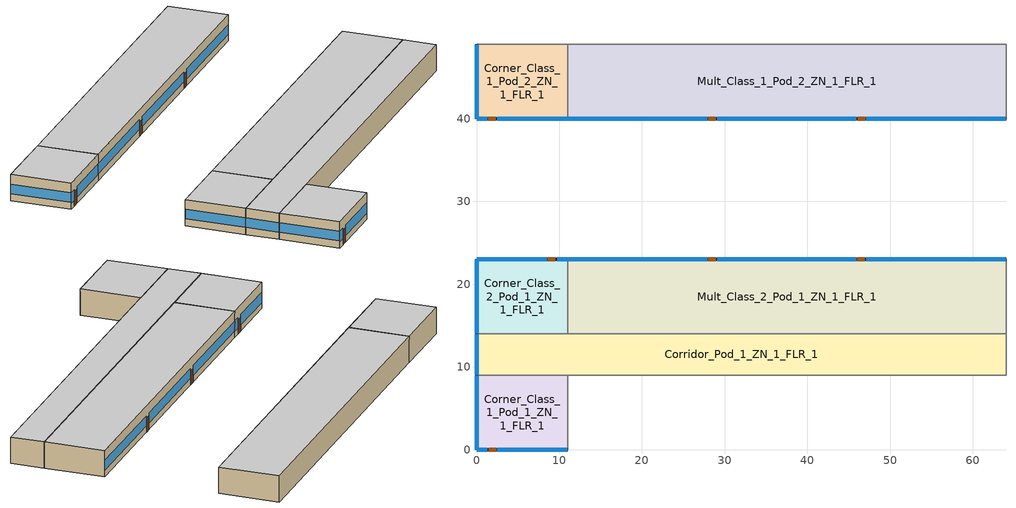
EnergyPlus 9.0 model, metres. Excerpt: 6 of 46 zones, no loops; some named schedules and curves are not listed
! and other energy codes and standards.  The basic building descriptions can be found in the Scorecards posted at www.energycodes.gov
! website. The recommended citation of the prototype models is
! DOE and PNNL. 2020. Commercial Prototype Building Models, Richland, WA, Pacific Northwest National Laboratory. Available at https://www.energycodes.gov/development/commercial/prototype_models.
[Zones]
Corner_Class_1_Pod_1_ZN_1_FLR_1
 floor ground (Corner_Class_1_Pod_1_ZN_1_FLR_1_Floor_Ffactor): 0,9 11,9 11,0 0,0 z0
 wall outside (nonres_ext_wall): 0,9 0,0 11,0 z0:4
 wall to Mult_Class_1_Pod_1_ZN_1_FLR_1 (int_wall): 11,0 11,9 z0:4
 wall to Corridor_Pod_1_ZN_1_FLR_1 (int_wall): 11,9 0,9 z0:4
 window (NonresWindow_U_0.5_SHGC_0.25): 0.05,0 1.27,0 / 2.49,0 10.95,0 z0.92:2.51; 0,8.95 0,0.05 z1.1:2.52
 door (Swinging Door_con): 1.46,0 2.37,0 z0:2.13
 ceiling to Corner_Class_1_Pod_1_ZN_1_FLR_2 (int_slab_ceiling): 0,0 11,0 11,9 0,9 z4
Corridor_Pod_1_ZN_1_FLR_1
 floor ground (Corridor_Pod_1_ZN_1_FLR_1_Floor_Ffactor): 0,14 64,14 64,9 0,9 z0
 wall outside (nonres_ext_wall): 0,14 0,9 z0:4
 wall to Mult_Class_1_Pod_1_ZN_1_FLR_1 (int_wall): 11,9 64,9 z0:4
 wall to Lobby_ZN_1_FLR_1 (int_wall): 64,9 64,14 z0:4
 wall to Mult_Class_2_Pod_1_ZN_1_FLR_1 (int_wall): 64,14 11,14 z0:4
 wall to Corner_Class_2_Pod_1_ZN_1_FLR_1 (int_wall): 11,14 0,14 z0:4
 window (NonresWindow_U_0.5_SHGC_0.25): 0,13.95 0,9.05 z1.1:2.53
 ceiling to Corridor_Pod_1_ZN_1_FLR_2 (int_slab_ceiling): 0,9 64,9 64,14 0,14 z4
Corner_Class_2_Pod_1_ZN_1_FLR_1
 floor ground (Corner_Class_2_Pod_1_ZN_1_FLR_1_Floor_Ffactor): 0,23 11,23 11,14 0,14 z0
 wall outside (nonres_ext_wall): 11,23 0,23 0,14 z0:4
 wall to Mult_Class_2_Pod_1_ZN_1_FLR_1 (int_wall): 11,14 11,23 z0:4
 window (NonresWindow_U_0.5_SHGC_0.25): 0,22.95 0,14.05 z1.1:2.52; 10.95,23 9.73,23 / 8.51,23 0.05,23 z0.92:2.51
 door (Swinging Door_con): 9.53,23 8.62,23 z0:2.13
 ceiling to Corner_Class_2_Pod_1_ZN_1_FLR_2 (int_slab_ceiling): 0,14 11,14 11,23 0,23 z4
Mult_Class_2_Pod_1_ZN_1_FLR_1
 floor ground (Mult_Class_2_Pod_1_ZN_1_FLR_1_Floor_Ffactor): 11,23 64,23 64,14 11,14 z0
 wall outside (nonres_ext_wall): 64,23 11,23 z0:4
 wall to Main_Corridor_ZN_1_FLR_1 (int_wall): 64,14 64,23 z0:4
 window (NonresWindow_U_0.5_SHGC_0.25): 63.95,23 47.13,23 / 45.91,23 29.09,23 / 27.87,23 11.05,23 z1.03:2.5
 door (Swinging Door_con): 46.93,23 46.01,23 / 28.91,23 28,23 z0:2.13
 ceiling to Mult_Class_2_Pod_1_ZN_1_FLR_2 (int_slab_ceiling): 11,14 64,14 64,23 11,23 z4
Corner_Class_1_Pod_2_ZN_1_FLR_1
 floor ground (Corner_Class_1_Pod_2_ZN_1_FLR_1_Floor_Ffactor): 0,49 11,49 11,40 0,40 z0
 wall outside (nonres_ext_wall): 0,49 0,40 11,40 z0:4
 wall to Mult_Class_1_Pod_2_ZN_1_FLR_1 (int_wall): 11,40 11,49 z0:4
 wall to Corridor_Pod_2_ZN_1_FLR_1 (int_wall): 11,49 0,49 z0:4
 window (NonresWindow_U_0.5_SHGC_0.25): 0,48.95 0,40.05 z1.1:2.52; 0.05,40 1.27,40 / 2.49,40 10.95,40 z0.92:2.51
 door (Swinging Door_con): 1.41,40 2.32,40 z0:2.13
 ceiling to Corner_Class_1_Pod_2_ZN_1_FLR_2 (int_slab_ceiling): 0,40 11,40 11,49 0,49 z4
Mult_Class_1_Pod_2_ZN_1_FLR_1
 floor ground (Mult_Class_1_Pod_2_ZN_1_FLR_1_Floor_Ffactor): 11,49 64,49 64,40 11,40 z0
 wall outside (nonres_ext_wall): 11,40 64,40 z0:4
 wall to Main_Corridor_ZN_1_FLR_1 (int_wall): 64,40 64,49 z0:4
 wall to Corridor_Pod_2_ZN_1_FLR_1 (int_wall): 64,49 11,49 z0:4
 window (NonresWindow_U_0.5_SHGC_0.25): 11.05,40 27.87,40 / 29.09,40 45.91,40 / 47.13,40 63.95,40 z1.03:2.5
 door (Swinging Door_con): 28,40 28.92,40 / 46.06,40 46.97,40 z0:2.13
 ceiling to Mult_Class_1_Pod_2_ZN_1_FLR_2 (int_slab_ceiling): 11,40 64,40 64,49 11,49 z4
[Building]
SchoolSecondary: North Axis {deg}=0; Terrain=City; Loads Convergence Tolerance Value=0.04; Temperature Convergence Tolerance Value {deltaC}=0.2; Solar Distribution=FullInteriorAndExterior; Maximum Number of Warmup Days=25; Minimum Number of Warmup Days=6
[Site:Location]
San.Diego-Brown.Field.Muni.AP_CA_USA WMO=722904: Latitude {deg}=32.57; Longitude {deg}=-116.98; Time Zone {hr}=-8; Elevation {m}=159
[SizingPeriod:DesignDay] Day of Month=21; Dry-Bulb Temperature Range Modifier Type=DefaultMultipliers; Humidity Condition Type=Wetbulb; Barometric Pressure {Pa}=99429; Rain Indicator=No; Snow Indicator=No; Daylight Saving Time Indicator=No
Name | Month | Day Type | Maximum Dry-Bulb Temperature {C} | Daily Dry-Bulb Temperature Range {deltaC} | Wetbulb or DewPoint at Maximum Dry-Bulb {C} | Wind Speed {m/s} | Wind Direction {deg} | Solar Model Indicator | Sky Clearness | ASHRAE Clear Sky Optical Depth for Beam Irradiance (taub) | ASHRAE Clear Sky Optical Depth for Diffuse Irradiance (taud)
San.Diego-Brown.Field.Muni.AP_CA_USA Ann Htg 99.6% Condns DB | 12 | WinterDesignDay | 3.8 | 0 | 3.8 | 3 | 120 | ASHRAEClearSky | 0
San.Diego-Brown.Field.Muni.AP_CA_USA Ann Clg .4% Condns DB=>MWB | 8 | SummerDesignDay | 31.3 | 8.9 | 18.4 | 4.1 | 280 | ASHRAETau |  | 0.412 | 2.276
[Site:GroundTemperature:FCfactorMethod]
January Ground Temperature {C}=18.8; February Ground Temperature {C}=14.3; March Ground Temperature {C}=13.6; April Ground Temperature {C}=13.2; May Ground Temperature {C}=13.3; June Ground Temperature {C}=12.6; July Ground Temperature {C}=15.3; August Ground Temperature {C}=15.6; September Ground Temperature {C}=17.7; October Ground Temperature {C}=19.4; November Ground Temperature {C}=19.7; December Ground Temperature {C}=18.5
[Site:WaterMainsTemperature]
Calculation Method=CORRELATION; Annual Average Outdoor Air Temperature {C}=16; Maximum Difference In Monthly Average Outdoor Air Temperatures {deltaC}=7.1
[Material]
Name | Roughness | Thickness {m} | Conductivity {W/m-K} | Density {kg/m3} | Specific Heat {J/kg-K} | Thermal Absorptance | Solar Absorptance | Visible Absorptance
Std Wood 6inch | MediumSmooth | 0.15 | 0.12 | 540 | 1210 | 0.9 | 0.7 | 0.7
F07 25mm stucco | Smooth | 0.0254 | 0.72 | 1856 | 840 | 0.9 | 0.7 | 0.7
G01 13mm gypsum board | Smooth | 0.0127 | 0.16 | 800 | 1090 | 0.9 | 0.7 | 0.5
G01 16mm gypsum board | MediumSmooth | 0.0159 | 0.16 | 800 | 1090
100mm Normalweight concrete floor | MediumRough | 0.1016 | 2.31 | 2322 | 832
[Material:NoMass] Thermal Absorptance=0.9; Solar Absorptance=0.7
Name | Roughness | Thermal Resistance {m2-K/W} | Visible Absorptance
Opaque Door panel_con | MediumRough | 0.251572 | 0.7
CP02 CARPET PAD | VeryRough | 0.21648 | 0.8
Nonres_Exterior_Wall_Insulation | MediumSmooth | 1.90342 | 0.7
[WindowMaterial:SimpleGlazingSystem]
Nonres Window Glazing Layer: U-Factor {W/m2-K}=2.83913; Solar Heat Gain Coefficient=0.25; Visible Transmittance=0.275
[Construction]
Swinging Door_con: Opaque Door panel_con
InteriorFurnishings: Std Wood 6inch
int_wall: G01 13mm gypsum board, G01 13mm gypsum board
int_slab_ceiling: CP02 CARPET PAD, 100mm Normalweight concrete floor
nonres_ext_wall: F07 25mm stucco, G01 16mm gypsum board, Nonres_Exterior_Wall_Insulation, G01 16mm gypsum board
NonresWindow_U_0.5_SHGC_0.25: Nonres Window Glazing Layer
[Construction:FfactorGroundFloor] F-Factor {W/m-K}=1.26363
Name | Area {m2} | PerimeterExposed {m}
Corner_Class_1_Pod_1_ZN_1_FLR_1_Floor_Ffactor; Corner_Class_2_Pod_1_ZN_1_FLR_1_Floor_Ffactor; Corner_Class_1_Pod_2_ZN_1_FLR_1_Floor_Ffactor | 99 | 20
Corridor_Pod_1_ZN_1_FLR_1_Floor_Ffactor | 320 | 5
Mult_Class_2_Pod_1_ZN_1_FLR_1_Floor_Ffactor; Mult_Class_1_Pod_2_ZN_1_FLR_1_Floor_Ffactor | 477 | 53
[Zone] Type=1; Multiplier=1; Ceiling Height {m}=4; Floor Area {m2}=autocalculate; Part of Total Floor Area=Yes
Name | Volume {m3}
Corner_Class_1_Pod_1_ZN_1_FLR_1; Corner_Class_2_Pod_1_ZN_1_FLR_1; Corner_Class_1_Pod_2_ZN_1_FLR_1 | 396
Corridor_Pod_1_ZN_1_FLR_1 | 1280
Mult_Class_2_Pod_1_ZN_1_FLR_1; Mult_Class_1_Pod_2_ZN_1_FLR_1 | 1908
[InternalMass] Construction=InteriorFurnishings
Name | Zone | Surface Area {m2}
Corner_Class_1_Pod_1_ZN_1_FLR_1_InternalMass_1 | Corner_Class_1_Pod_1_ZN_1_FLR_1 | 198
Corridor_Pod_1_ZN_1_FLR_1_InternalMass_1 | Corridor_Pod_1_ZN_1_FLR_1 | 640
Corner_Class_2_Pod_1_ZN_1_FLR_1_InternalMass_1 | Corner_Class_2_Pod_1_ZN_1_FLR_1 | 198
Mult_Class_2_Pod_1_ZN_1_FLR_1_InternalMass_1 | Mult_Class_2_Pod_1_ZN_1_FLR_1 | 954
Corner_Class_1_Pod_2_ZN_1_FLR_1_InternalMass_1 | Corner_Class_1_Pod_2_ZN_1_FLR_1 | 198
Mult_Class_1_Pod_2_ZN_1_FLR_1_InternalMass_1 | Mult_Class_1_Pod_2_ZN_1_FLR_1 | 954
[People] Number of People Schedule=BLDG_OCC_SCH; Fraction Radiant=0.3; Sensible Heat Fraction=AUTOCALCULATE; Activity Level Schedule=ACTIVITY_SCH; Enable ASHRAE 55 Comfort Warnings=No; Mean Radiant Temperature Calculation Type=ZoneAveraged; Work Efficiency Schedule=WORK_EFF_SCH; Clothing Insulation Calculation Method=ClothingInsulationSchedule; Clothing Insulation Schedule=CLOTHING_SCH; Air Velocity Schedule=AIR_VELO_SCH; Thermal Comfort Model 1 Type=FANGER
Name | Zone or ZoneList | Number of People Calculation Method | Zone Floor Area per Person {m2/person}
Corner_Class_1_Pod_1_ZN_1_FLR_1 | Corner_Class_1_Pod_1_ZN_1_FLR_1 | Area/Person | 2.654
Corridor_Pod_1_ZN_1_FLR_1 | Corridor_Pod_1_ZN_1_FLR_1 | People
Corner_Class_2_Pod_1_ZN_1_FLR_1 | Corner_Class_2_Pod_1_ZN_1_FLR_1 | Area/Person | 2.654
Mult_Class_2_Pod_1_ZN_1_FLR_1 | Mult_Class_2_Pod_1_ZN_1_FLR_1 | Area/Person | 2.654
Corner_Class_1_Pod_2_ZN_1_FLR_1 | Corner_Class_1_Pod_2_ZN_1_FLR_1 | Area/Person | 2.654
Mult_Class_1_Pod_2_ZN_1_FLR_1 | Mult_Class_1_Pod_2_ZN_1_FLR_1 | Area/Person | 2.654
[Lights] Design Level Calculation Method=Watts/Area; Return Air Fraction=0; Fraction Radiant=0.37; Fraction Visible=0.2; Fraction Replaceable=1; Return Air Fraction Calculated from Plenum Temperature=No
Name | Zone or ZoneList | Schedule | Watts per Zone Floor Area {W/m2}
Corner_Class_1_Pod_1_ZN_1_FLR_1_Lights | Corner_Class_1_Pod_1_ZN_1_FLR_1 | BLDG_LIGHT_CLASSROOM_SCH | 13.3472
Corridor_Pod_1_ZN_1_FLR_1_Lights | Corridor_Pod_1_ZN_1_FLR_1 | BLDG_LIGHT_CORRIDOR_SCH | 7.10418
Corner_Class_2_Pod_1_ZN_1_FLR_1_Lights | Corner_Class_2_Pod_1_ZN_1_FLR_1 | BLDG_LIGHT_CLASSROOM_SCH | 13.3472
Mult_Class_2_Pod_1_ZN_1_FLR_1_Lights | Mult_Class_2_Pod_1_ZN_1_FLR_1 | BLDG_LIGHT_CLASSROOM_SCH | 13.3472
Corner_Class_1_Pod_2_ZN_1_FLR_1_Lights | Corner_Class_1_Pod_2_ZN_1_FLR_1 | BLDG_LIGHT_CLASSROOM_SCH | 13.3472
Mult_Class_1_Pod_2_ZN_1_FLR_1_Lights | Mult_Class_1_Pod_2_ZN_1_FLR_1 | BLDG_LIGHT_CLASSROOM_SCH | 13.3472
[ElectricEquipment] Schedule=BLDG_EQUIP_SCH; Design Level Calculation Method=EquipmentLevel; Fraction Latent=0; Fraction Radiant=0.5; Fraction Lost=0
Name | Zone or ZoneList | Design Level {W}
Corner_Class_1_Pod_1_ZN_1_FLR_1_PlugMisc_Equip | Corner_Class_1_Pod_1_ZN_1_FLR_1 | 990
Corridor_Pod_1_ZN_1_FLR_1_PlugMisc_Equip | Corridor_Pod_1_ZN_1_FLR_1 | 1280
Corner_Class_2_Pod_1_ZN_1_FLR_1_PlugMisc_Equip | Corner_Class_2_Pod_1_ZN_1_FLR_1 | 990
Mult_Class_2_Pod_1_ZN_1_FLR_1_PlugMisc_Equip | Mult_Class_2_Pod_1_ZN_1_FLR_1 | 4770
Corner_Class_1_Pod_2_ZN_1_FLR_1_PlugMisc_Equip | Corner_Class_1_Pod_2_ZN_1_FLR_1 | 990
Mult_Class_1_Pod_2_ZN_1_FLR_1_PlugMisc_Equip | Mult_Class_1_Pod_2_ZN_1_FLR_1 | 4770
[Daylighting:Controls] Daylighting Method=SplitFlux; Lighting Control Type=Stepped; Minimum Input Power Fraction for Continuous or ContinuousOff Dimming Control=0.3; Minimum Light Output Fraction for Continuous or ContinuousOff Dimming Control=0.2; Number of Stepped Control Steps=3; Probability Lighting will be Reset When Needed in Manual Stepped Control=1; Maximum Allowable Discomfort Glare Index=22; Illuminance Setpoint at Reference Point 1 {lux}=377; Illuminance Setpoint at Reference Point 2 {lux}=377
Name | Zone | Glare Calculation Daylighting Reference Point | Glare Calculation Azimuth Angle of View Direction Clockwise from Zone y-Axis {deg} | Daylighting Reference Point 1 | Fraction of Zone Controlled by Reference Point 1 | Daylighting Reference Point 2 | Fraction of Zone Controlled by Reference Point 2
Corner_Class_1_Pod_1_ZN_1_FLR_1_DaylCtrl | Corner_Class_1_Pod_1_ZN_1_FLR_1 | Corner_Class_1_Pod_1_ZN_1_FLR_1_DaylRefPt1 | 180 | Corner_Class_1_Pod_1_ZN_1_FLR_1_DaylRefPt1 | 0.56 | Corner_Class_1_Pod_1_ZN_1_FLR_1_DaylRefPt2 | 0.2
Corner_Class_2_Pod_1_ZN_1_FLR_1_DaylCtrl | Corner_Class_2_Pod_1_ZN_1_FLR_1 | Corner_Class_2_Pod_1_ZN_1_FLR_1_DaylRefPt1 | 270 | Corner_Class_2_Pod_1_ZN_1_FLR_1_DaylRefPt1 | 0.56 | Corner_Class_2_Pod_1_ZN_1_FLR_1_DaylRefPt2 | 0.2
Mult_Class_2_Pod_1_ZN_1_FLR_1_DaylCtrl | Mult_Class_2_Pod_1_ZN_1_FLR_1 | Mult_Class_2_Pod_1_ZN_1_FLR_1_DaylRefPt1 | 0 | Mult_Class_2_Pod_1_ZN_1_FLR_1_DaylRefPt1 | 0.28 | Mult_Class_2_Pod_1_ZN_1_FLR_1_DaylRefPt2 | 0.28
Corner_Class_1_Pod_2_ZN_1_FLR_1_DaylCtrl | Corner_Class_1_Pod_2_ZN_1_FLR_1 | Corner_Class_1_Pod_2_ZN_1_FLR_1_DaylRefPt1 | 180 | Corner_Class_1_Pod_2_ZN_1_FLR_1_DaylRefPt1 | 0.56 | Corner_Class_1_Pod_2_ZN_1_FLR_1_DaylRefPt2 | 0.2
Mult_Class_1_Pod_2_ZN_1_FLR_1_DaylCtrl | Mult_Class_1_Pod_2_ZN_1_FLR_1 | Mult_Class_1_Pod_2_ZN_1_FLR_1_DaylRefPt1 | 180 | Mult_Class_1_Pod_2_ZN_1_FLR_1_DaylRefPt1 | 0.28 | Mult_Class_1_Pod_2_ZN_1_FLR_1_DaylRefPt2 | 0.28
[ZoneInfiltration:DesignFlowRate] Schedule=INFIL_SCH_PNNL; Design Flow Rate Calculation Method=Flow/ExteriorArea; Flow per Exterior Surface Area {m3/s-m2}=0.00056896; Constant Term Coefficient=0; Temperature Term Coefficient=0; Velocity Term Coefficient=0.224; Velocity Squared Term Coefficient=0
Name | Zone or ZoneList
Corner_Class_1_Pod_1_ZN_1_FLR_1_Infiltration | Corner_Class_1_Pod_1_ZN_1_FLR_1
Corridor_Pod_1_ZN_1_FLR_1_Infiltration | Corridor_Pod_1_ZN_1_FLR_1
Corner_Class_2_Pod_1_ZN_1_FLR_1_Infiltration | Corner_Class_2_Pod_1_ZN_1_FLR_1
Mult_Class_2_Pod_1_ZN_1_FLR_1_Infiltration | Mult_Class_2_Pod_1_ZN_1_FLR_1
Corner_Class_1_Pod_2_ZN_1_FLR_1_Infiltration | Corner_Class_1_Pod_2_ZN_1_FLR_1
Mult_Class_1_Pod_2_ZN_1_FLR_1_Infiltration | Mult_Class_1_Pod_2_ZN_1_FLR_1
[Exterior:Lights] Control Option=AstronomicalClock
Name | Schedule | Design Level {W}
Exterior_Lights_a | Exterior_lighting_schedule_a | 441.8
Exterior_Lights_b | Exterior_lighting_schedule_b | 8552
[EnergyManagementSystem:Sensor]
Name | Output:Variable or Output:Meter | Output:Variable or Output:Meter Index Key
Facility_Int_LTG | InteriorLights:Electricity
OAT_F | Site Outdoor Air Drybulb Temperature
OAT | Site Outdoor Air Drybulb Temperature | Environment
[EnergyManagementSystem:Actuator]
Name | Actuated Component Unique | Actuated Component Type | Actuated Component Control Type
BoilerCurve | HEATSYS1 BOILER EFFICIENCY CURVE | Curve | Curve Result
CLGSETP_SCH_Actuator | CLGSETP_SCH_Yes_Optimum | Schedule:Compact | Schedule Value
HTGSETP_SCH_Actuator | HTGSETP_SCH_Yes_Optimum | Schedule:Compact | Schedule Value
[EnergyManagementSystem:ProgramCallingManager]
Transformer_Load_Prog_Manager: AfterPredictorAfterHVACManagers; Transformer_Load_Prog
BoilerParManager: BeginNewEnvironment; SetBoilerPar
BoilerCurveManager: InsideHVACSystemIterationLoop; SetBoilerCurve
OA_BASED_OPTIMUM_START_EMS_Program Manager: BeginTimestepBeforePredictor; OA_BASED_OPTIMUM_START_EMS_Program
[EnergyManagementSystem:Program]
Transformer_Load_Prog: SET Wired_LTG = Facility_Int_LTG*0.0194
SetBoilerPar: SET CapRated =  466960.99; SET EtRated =  0.8; SET CapRated = (CapRated *3.412)/1000; SET SkinLossRate = 0.02; SET BoilerType = 1; IF BoilerType  == 1; IF CapRated >10000; SET PLRx = 0.2; ELSEIF CapRated >5000; SET PLRx = 0.25; ELSEIF CapRated >1000; SET PLRx = 0.33; ELSE; SET BoilerType = 2; SET PLRx = 0.2; ENDIF; ELSE; SET PLRx = 0.2; ENDIF; IF BoilerType == 1; SET CurveX = 0.975 + 0.305 * PLRx - 0.527 * (PLRx^2) + 0.249 * (PLRx^3); ELSE; SET CurveX = 0.907 + 0.320 * PLRx - 0.420 * (PLRx^2) + 0.193 * (PLRx^3); ENDIF; SET LoadX = CapRated * PLRx; SET Etx = CurveX * EtRated; SET InputEx = LoadX/Etx; SET SkinEx = CapRated * SkinLossRate; SET Ecx = (LoadX + SkinEx)/InputEx
SetBoilerCurve: IF BoilerPLR >= PLRx; IF BoilerType == 1; SET BoilerCurve = 0.975 + 0.305*BoilerPLR - 0.527*(BoilerPLR^2) + 0.249*(BoilerPLR^3); ELSE; SET BoilerCurve = 0.907 + 0.320*BoilerPLR - 0.420*(BoilerPLR^2) + 0.193*(BoilerPLR^3); ENDIF; ELSE; IF BoilerPLR == 0; SET BoilerCurve = NULL; ELSE; IF BoilerPLR <0.05; SET BoilerCurve = (0.05/(0.05 + SkinLossRate)) * (Ecx/EtRated); ELSE; SET BoilerCurve = (BoilerPLR/(BoilerPLR + SkinLossRate)) * (Ecx/EtRated); ENDIF; ENDIF; ENDIF
OA_BASED_OPTIMUM_START_EMS_Program: IF DaylightSavings==0 && DayOfWeek>1 && DayOfWeek<7 && Hour==6 && OAT<23.9 && OAT>1.7; SET CLGSETP_SCH_Actuator = 29.44; SET HTGSETP_SCH_Actuator = 15.6; ELSEIF DaylightSavings==1 && DayOfWeek>1 && DayOfWeek<7 && Hour==5 && OAT<23.9 && OAT>1.7; SET CLGSETP_SCH_Actuator = 29.44; SET HTGSETP_SCH_Actuator = 15.6; ELSE; SET CLGSETP_SCH_Actuator = NULL; SET HTGSETP_SCH_Actuator = NULL; ENDIF
[EnergyManagementSystem:GlobalVariable]
Wired_LTG
BoilerType; CapRated; EtRated; PLRx; Ecx; SkinLossRate
[EnergyManagementSystem:OutputVariable]
Wired_LTG: EMS Variable=Wired_LTG; Type of Data in Variable=Summed; Update Frequency=ZoneTimeStep; Units=J
[AvailabilityManager:NightCycle] Applicability Schedule=Always_On; Fan Schedule=HVACOperationSchd; Control Type=CycleOnAny; Thermostat Tolerance {deltaC}=1; Cycling Run Time Control Type=FixedRunTime; Cycling Run Time {s}=1800
VAV_POD_1 Availability Manager; VAV_POD_2 Availability Manager; VAV_POD_3 Availability Manager; VAV_OTHER Availability Manager; PSZ-AC_1:5 Availability Manager; PSZ-AC_2:6 Availability Manager; PSZ-AC_3:7 Availability Manager; PSZ-AC_4:8 Availability Manager; PSZ-AC_5:9 Availability Manager
[Refrigeration:CompressorRack] Heat Rejection Location=ZONE; Design Condenser Fan Power {W}=750; Condenser Type=AIRCOOLED
Name | Design Compressor Rack COP {W/W} | Compressor Rack COP Function of Temperature Curve | Condenser Fan Power Function of Temperature Curve | Refrigeration Case Name or WalkIn Name or CaseAndWalkInList
RACK1 | 1.5 | RACK1_RackCOPfTCurve | RACK1_RackCondFanCurve2 | RACK1CaseList
RACK2 | 3 | RACK2_RackCOPfTCurve |  | RACK2CaseList
[ElectricLoadCenter:Transformer]
Transformer 1: Availability Schedule=Always_On; Transformer Usage=PowerInFromGrid; Rated Capacity {VA}=225000; Phase=3; Conductor Material=Aluminum; Full Load Temperature Rise {C}=150; Fraction of Eddy Current Losses=0.1; Performance Input Method=NominalEfficiency; Nameplate Efficiency=0.985; Per Unit Load for Nameplate Efficiency=0.35; Reference Temperature for Nameplate Efficiency {C}=75; Consider Transformer Loss for Utility Cost=Yes; Meter 1=Wired_LTG_Electricity; Meter 2=Wired_INT_EQUIP
[Schedule:Compact]
BLDG_LIGHT_CLASSROOM_SCH: Through: 6/30, For: Weekdays, Until: 7:00, 0.1773, Until: 8:00, 0.9, Until: 21:00, 0.598291, Until: 24:00, 0.1773, For: SummerDesignDay, Until: 24:00, 1, For: WinterDesignDay, Until: 24:00, 0, For: WeekEnds Holidays AllOtherDays, Until: 24:00, 0.1773, Through: 9/1, For: Weekdays, Until: 8:00, 0.1773, Until: 20:00, 0.332384, Until: 21:00, 0.117863, Until: 24:00, 0.1773, For: SummerDesignDay, Until: 24:00, 1, For: WinterDesignDay, Until: 24:00, 0, For: WeekEnds Holidays AllOtherDays, Until: 24:00, 0.1773, Through: 12/31, For: Weekdays, Until: 7:00, 0.1773, Until: 8:00, 0.9, Until: 21:00, 0.598291, Until: 24:00, 0.1773, For: SummerDesignDay, Until: 24:00, 1, For: WinterDesignDay, Until: 24:00, 0, For: WeekEnds Holidays AllOtherDays, Until: 24:00, 0.1773
BLDG_LIGHT_CORRIDOR_SCH: Through: 6/30, For: Weekdays, Until: 7:00, 0.1773, Until: 8:00, 0.9, Until: 21:00, 0.551772, Until: 24:00, 0.1773, For: SummerDesignDay, Until: 24:00, 1, For: WinterDesignDay, Until: 24:00, 0, For: WeekEnds Holidays AllOtherDays, Until: 24:00, 0.1773, Through: 9/1, For: Weekdays, Until: 8:00, 0.1773, Until: 20:00, 0.30654, Until: 21:00, 0.108699, Until: 24:00, 0.1773, For: SummerDesignDay, Until: 24:00, 1, For: WinterDesignDay, Until: 24:00, 0, For: WeekEnds Holidays AllOtherDays, Until: 24:00, 0.1773, Through: 12/31, For: Weekdays, Until: 7:00, 0.1773, Until: 8:00, 0.9, Until: 21:00, 0.551772, Until: 24:00, 0.1773, For: SummerDesignDay, Until: 24:00, 1, For: WinterDesignDay, Until: 24:00, 0, For: WeekEnds Holidays AllOtherDays, Until: 24:00, 0.1773
BLDG_OCC_SCH: Through: 6/15, For: Weekdays, Until: 08:00, 0, Until: 16:00, 0.95, Until: 21:00, 0.15, Until: 24:00, 0, For: SummerDesignDay, Until: 08:00, 1e-09, Until: 16:00, 0.95, Until: 21:00, 0.15, Until: 24:00, 1e-09, For: WeekEnds WinterDesignDay Holidays AllOtherDays, Until: 24:00, 0, Through: 9/15, For: Weekdays, Until: 08:00, 0, Until: 16:00, 0.15, Until: 21:00, 0.15, Until: 24:00, 0, For: SummerDesignDay, Until: 08:00, 1e-09, Until: 16:00, 0.15, Until: 21:00, 0.15, Until: 24:00, 1e-09, For: WeekEnds WinterDesignDay Holidays AllOtherDays, Until: 24:00, 0, Through: 12/31, For: Weekdays, Until: 08:00, 0, Until: 16:00, 0.95, Until: 21:00, 0.15, Until: 24:00, 0, For: SummerDesignDay, Until: 08:00, 1e-09, Until: 16:00, 0.95, Until: 21:00, 0.15, Until: 24:00, 1e-09, For: WeekEnds WinterDesignDay Holidays AllOtherDays, Until: 24:00, 0
WORK_EFF_SCH: Through: 12/31, For: AllDays, Until: 24:00, 0
AIR_VELO_SCH: Through: 12/31, For: AllDays, Until: 24:00, 0.2
CLOTHING_SCH: Through: 04/30, For: AllDays, Until: 24:00, 1.1, Through: 09/30, For: AllDays, Until: 24:00, 0.6, Through: 12/31, For: AllDays, Until: 24:00, 1.1
ACTIVITY_SCH: Through: 12/31, For: AllDays, Until: 24:00, 120
